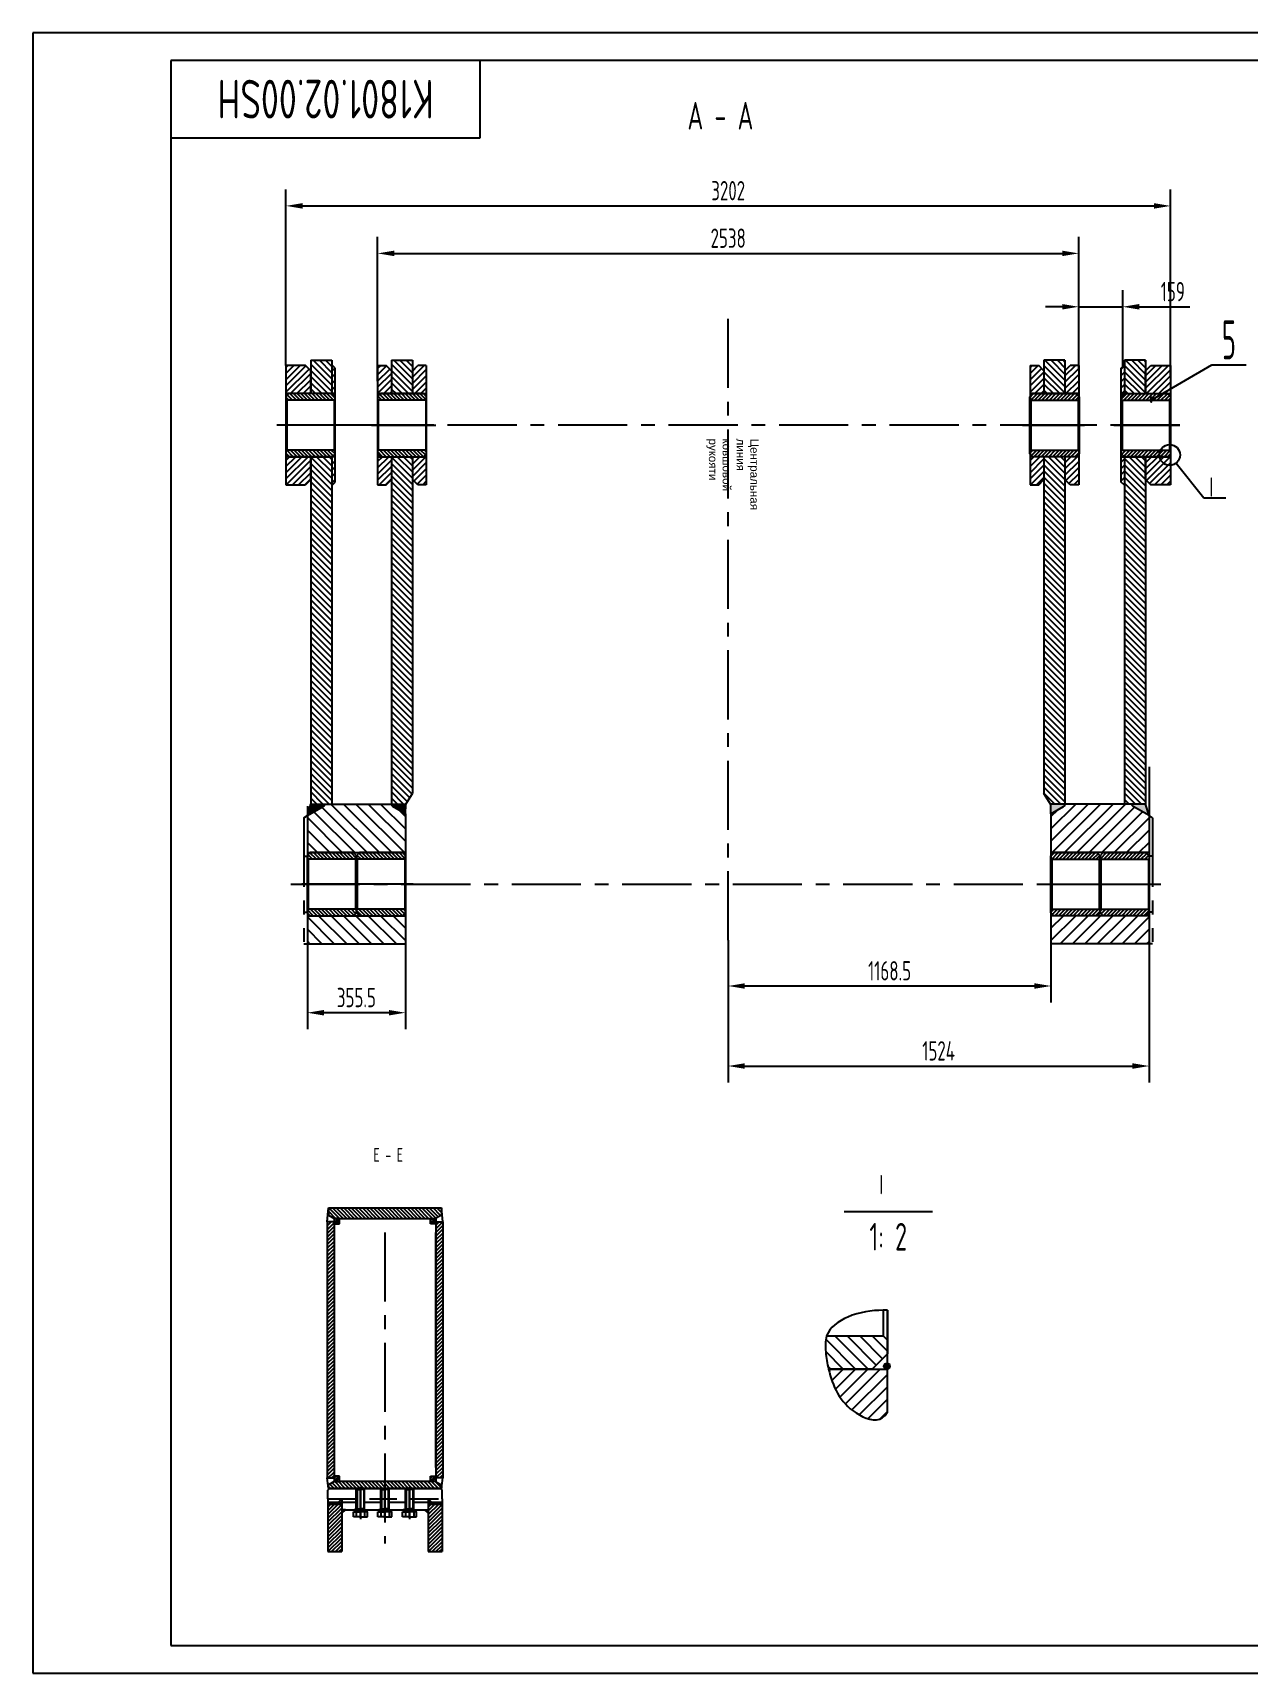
# Model space of a CAD drawing. Header units: millimetres. Extents: x 0 to 8400, y 0 to 5940.
# Drawn here: x 0 to 4403, y 0 to 5940 of the extents above; entities that cross this region are included whole.
import ezdxf
from ezdxf.enums import TextEntityAlignment as Align

# ---------------------------------------------------------------- set-up
doc = ezdxf.new("R2010")
doc.units = ezdxf.units.MM
doc.header["$LTSCALE"] = 200
for name, pattern in [('F', [0.75, 0.5, -0.25]), ('G', [2, 1.25, -0.25, 0.25, -0.25]), ('K', [2.5, 1.25, -0.25, 0.25, -0.25, 0.25, -0.25])]:
    doc.linetypes.add(name, pattern=pattern)
for name, color, linetype in [('01', 7, 'Continuous'), ('02', 1, 'Continuous'), ('04', 2, 'F'), ('05', 4, 'G'), ('07', 6, 'K'), ('08', 1, 'Continuous'), ('11', 3, 'Continuous')]:
    doc.layers.add(name, color=color, linetype=linetype)
doc.styles.get("Standard").update_dxf_attribs({"font": 'isocp', "width": 0.707, "bigfont": 'intecad.shx'})
doc.dimstyles.new('INTE', dxfattribs={"dimscale": 20, "dimtxt": 3.5, "dimasz": 3, "dimexe": 3, "dimexo": 0, "dimgap": 1, "dimtad": 1, "dimdec": 3, "dimdsep": 46, "dimtxsty": 'Standard', "dimcen": 0, "dimclrd": 1, "dimclre": 1, "dimclrt": 3, "dimaunit": 1, "dimadec": 0, "dimazin": 0, "dimtfac": 1, "dimtdec": 3, "dimtmove": 0, "dimatfit": 0, "dimfxl": 1, "dimarcsym": 0})
pattern_1 = [(135, (-43.184, 1232.155), (-11.22532, -11.22532), [])]
pattern_2 = [(45, (-43.184, 1232.155), (-11.22532, 11.22532), [])]
pattern_3 = [(45, (373.8535, -782.735), (-6.735192, 6.735192), [])]
pattern_4 = [(45, (373.8535, -782.735), (-4.490128, 4.490128), [])]

# ---------------------------------------------------------------- blocks, each defined once
blk = doc.blocks.new('*D80')
at = {"layer": '08', "color": 1, "lineweight": -2}
for p, q in [((2517.3, 2653.9), (2517.3, 2138.6)), ((4040.8, 2609.9), (4040.8, 2138.6)), ((2577.3, 2198.6), (3980.8, 2198.6))]:
    blk.add_line(p, q, dxfattribs=at)
at = {"layer": '08', "color": 1}
for points in [[(2577.3, 2208.6), (2577.3, 2188.6), (2517.3, 2198.6)], [(3980.8, 2208.6), (3980.8, 2188.6), (4040.8, 2198.6)]]:
    blk.add_solid(points, dxfattribs=at)
at = {"layer": 'Defpoints', "color": 0}
for p in [(2517.3, 2653.9), (4040.8, 2609.9), (4040.8, 2198.6)]:
    blk.add_point(p, dxfattribs=at)
at = {"layer": '08', "color": 3, "insert": (3279.1, 2253.6), "char_height": 70, "attachment_point": 5}
blk.add_mtext('1524', dxfattribs=at)
blk = doc.blocks.new('fghfhh')
at = {"layer": '02', "linetype": 'Continuous'}
h = blk.add_hatch(dxfattribs=at)
h.set_pattern_fill('ANSI31', color=1, scale=3, style=0)
h.paths.add_polyline_path([(1488.5, 1933.6), (1491.5, 1936.6), (1491.5, 1946.6), (1480.5, 1957.6), (1324.5, 1957.6), (1313.5, 1946.6), (1313.5, 1936.6), (1316.5, 1933.6)])
h.paths.add_polyline_path([(1480.5, 1729.1), (1491.5, 1740.1), (1491.5, 1750.1), (1488.5, 1753.1), (1316.5, 1753.1), (1313.5, 1750.1), (1313.5, 1740.1), (1324.5, 1729.1)])
for p, q in [((1313.5, 1946.6), (1324.5, 1957.6)), ((1313.5, 1740.1), (1313.5, 1946.6)), ((1324.5, 1957.6), (1480.5, 1957.6)), ((1491.5, 1946.6), (1480.5, 1957.6)), ((1491.5, 1946.6), (1491.5, 1740.1)), ((1324.5, 1729.1), (1313.5, 1740.1)), ((1480.5, 1729.1), (1324.5, 1729.1)), ((1480.5, 1729.1), (1491.5, 1740.1))]:
    blk.add_line(p, q)
at = {"layer": '01', "color": 7, "linetype": 'Continuous'}
for p, q in [((1316.5, 1933.6), (1313.5, 1936.6)), ((1316.5, 1933.6), (1316.5, 1753.1)), ((1316.5, 1933.6), (1488.5, 1933.6)), ((1488.5, 1933.6), (1491.5, 1936.6)), ((1488.5, 1933.6), (1488.5, 1753.1)), ((1316.5, 1753.1), (1313.5, 1750.1)), ((1316.5, 1753.1), (1488.5, 1753.1)), ((1488.5, 1753.1), (1491.5, 1750.1))]:
    blk.add_line(p, q, dxfattribs=at)
at = {"layer": '05', "color": 4, "linetype": 'G'}
blk.add_line((1286.5, 1843.4), (1511.4, 1843.4), dxfattribs=at)
blk = doc.blocks.new('*D82')
at = {"layer": '08', "color": 1, "lineweight": -2}
for p, q in [((993.8, 2641.1), (993.8, 2331.6)), ((1348.8, 2641.1), (1348.8, 2331.6)), ((1288.8, 2391.6), (1053.8, 2391.6))]:
    blk.add_line(p, q, dxfattribs=at)
at = {"layer": '08', "color": 1}
for points in [[(1053.8, 2401.6), (1053.8, 2381.6), (993.8, 2391.6)], [(1288.8, 2401.6), (1288.8, 2381.6), (1348.8, 2391.6)]]:
    blk.add_solid(points, dxfattribs=at)
at = {"layer": 'Defpoints', "color": 0}
for p in [(993.8, 2641.1), (1348.8, 2641.1), (993.8, 2391.6)]:
    blk.add_point(p, dxfattribs=at)
at = {"layer": '08', "color": 3, "insert": (1171.3, 2446.6), "char_height": 70, "attachment_point": 5}
blk.add_mtext('355.5', dxfattribs=at)
blk = doc.blocks.new('A$C3D4C06D9')
for p, q in [((0, 927), (0, 0)), ((25, 927), (0, 927)), ((25, 927), (25, 0)), ((0, 0), (25, 0))]:
    blk.add_line(p, q)
blk = doc.blocks.new('A$C682B4DE3')
at = {"ltscale": 1.333333}
for p, q in [((0, 0), (0, 409)), ((0, 409), (12.9, 409)), ((25, 388), (12.9, 409)), ((25, 21), (25, 388)), ((12.9, 0), (0, 0)), ((25, 21), (12.9, 0))]:
    blk.add_line(p, q, dxfattribs=at)
blk = doc.blocks.new('A$C7807578E')
at = {"layer": '01'}
for p, q in [((20, 20), (0, 20)), ((0, 20), (0, 0)), ((20, 0), (20, 20)), ((0, 0), (20, 0))]:
    blk.add_line(p, q, dxfattribs=at)
blk = doc.blocks.new('A$C78F73168')
for p, q in [((12.1, 409), (0, 388)), ((0, 388), (0, 21)), ((38, 409), (12.1, 409)), ((38, 409), (38, 0)), ((12.1, 0), (0, 21)), ((38, 0), (12.1, 0))]:
    blk.add_line(p, q)
blk = doc.blocks.new('*D106')
at = {"layer": '08', "color": 1, "lineweight": -2}
for p, q in [((2517.3, 2653.9), (2517.3, 2428.4)), ((3685.8, 2641.1), (3685.8, 2428.4)), ((2577.3, 2488.4), (3625.8, 2488.4))]:
    blk.add_line(p, q, dxfattribs=at)
at = {"layer": '08', "color": 1}
for points in [[(2577.3, 2498.4), (2577.3, 2478.4), (2517.3, 2488.4)], [(3625.8, 2498.4), (3625.8, 2478.4), (3685.8, 2488.4)]]:
    blk.add_solid(points, dxfattribs=at)
at = {"layer": 'Defpoints', "color": 0}
for p in [(2517.3, 2653.9), (3685.8, 2641.1), (3685.8, 2488.4)]:
    blk.add_point(p, dxfattribs=at)
at = {"layer": '08', "color": 3, "insert": (3101.6, 2543.4), "char_height": 70, "attachment_point": 5}
blk.add_mtext('1168.5', dxfattribs=at)
blk = doc.blocks.new('*D109')
at = {"layer": '08', "color": 1, "lineweight": -2}
for p, q in [((3786.3, 4724.9), (3786.3, 5007.9)), ((3945.3, 4730.1), (3945.3, 5007.9)), ((3726.3, 4947.9), (3666.3, 4947.9)), ((3786.3, 4947.9), (3945.3, 4947.9)), ((4005.3, 4947.9), (4188.1, 4947.9))]:
    blk.add_line(p, q, dxfattribs=at)
at = {"layer": '08', "color": 1}
for points in [[(3726.3, 4957.9), (3726.3, 4937.9), (3786.3, 4947.9)], [(4005.3, 4957.9), (4005.3, 4937.9), (3945.3, 4947.9)]]:
    blk.add_solid(points, dxfattribs=at)
at = {"layer": 'Defpoints', "color": 0}
for p in [(3945.3, 4947.9), (3786.3, 4724.9), (3945.3, 4730.1)]:
    blk.add_point(p, dxfattribs=at)
at = {"layer": '08', "color": 3, "insert": (4126.7, 5002.9), "char_height": 70, "attachment_point": 5}
blk.add_mtext('159', dxfattribs=at)
blk = doc.blocks.new('*D110')
at = {"layer": '08', "color": 1, "lineweight": -2}
for p, q in [((1248.3, 4678.9), (1248.3, 5201.3)), ((3786.3, 4799), (3786.3, 5201.3)), ((1308.3, 5141.3), (3726.3, 5141.3))]:
    blk.add_line(p, q, dxfattribs=at)
at = {"layer": '08', "color": 1}
for points in [[(1308.3, 5151.3), (1308.3, 5131.3), (1248.3, 5141.3)], [(3726.3, 5151.3), (3726.3, 5131.3), (3786.3, 5141.3)]]:
    blk.add_solid(points, dxfattribs=at)
at = {"layer": 'Defpoints', "color": 0}
for p in [(3786.3, 5141.3), (3786.3, 4799), (1248.3, 4678.9)]:
    blk.add_point(p, dxfattribs=at)
at = {"layer": '08', "color": 3, "insert": (2517.3, 5196.3), "char_height": 70, "attachment_point": 5}
blk.add_mtext('2538', dxfattribs=at)
blk = doc.blocks.new('*D111')
at = {"layer": '08', "color": 1, "lineweight": -2}
for p, q in [((916.3, 4735.1), (916.3, 5373.2)), ((4118.3, 4697.7), (4118.3, 5373.2)), ((976.3, 5313.2), (4058.3, 5313.2))]:
    blk.add_line(p, q, dxfattribs=at)
at = {"layer": '08', "color": 1}
for points in [[(976.3, 5323.2), (976.3, 5303.2), (916.3, 5313.2)], [(4058.3, 5323.2), (4058.3, 5303.2), (4118.3, 5313.2)]]:
    blk.add_solid(points, dxfattribs=at)
at = {"layer": 'Defpoints', "color": 0}
for p in [(4118.3, 5313.2), (916.3, 4735.1), (4118.3, 4697.7)]:
    blk.add_point(p, dxfattribs=at)
at = {"layer": '08', "color": 3, "insert": (2517.3, 5368.3), "char_height": 70, "attachment_point": 5}
blk.add_mtext('3202', dxfattribs=at)
blk = doc.blocks.new('*U119', base_point=(251.96, 168.31))
at = {"layer": '01'}
for p, q in [((251.96, 168.31), (251.96, 182.31)), ((195.96, 168.31), (251.96, 168.31))]:
    blk.add_line(p, q, dxfattribs=at)
blk = doc.blocks.new('*U120')
at = {"layer": '04'}
blk.add_blockref('*U119', (0, 0), dxfattribs=at)
blk = doc.blocks.new('*U121')
at = {"layer": '01'}
for points in [[(415, 292), (25, 292)], [(25, 292), (25, 5)], [(25, 5), (415, 5)]]:
    blk.add_lwpolyline(points, dxfattribs=at)
at = {"layer": '02'}
for points in [[(420, 297), (0, 297)], [(0, 297), (0, 0)], [(0, 0), (420, 0)]]:
    blk.add_lwpolyline(points, dxfattribs=at)

msp = doc.modelspace()

# ---------------------------------------------------------------- hatches: boundary and pattern name
at = {"layer": '01'}
h = msp.add_hatch(color=256, dxfattribs=at)
edge = h.paths.add_edge_path()
edge.add_arc((3091.8215, 1111.9686), 10.8268, 0, 360)
at = {"layer": '02'}
h = msp.add_hatch(dxfattribs=at)
h.set_pattern_fill('ANSI31', color=256, scale=5, angle=90, style=0)
h.set_pattern_definition(pattern_1)
h.paths.add_polyline_path([(1298.3363, 4716.1088), (1298.3363, 4754.1088), (1374.3363, 4754.1088), (1374.3363, 4633.3588), (1298.3363, 4633.3588)])
h.paths.add_polyline_path([(1298.3363, 4404.8588), (1374.3363, 4404.8588), (1374.3363, 4322.1088), (1374.3363, 3185.7522), (1350.1072, 3147.1088), (1298.3363, 3147.1088)])
h.paths.add_polyline_path([(1006.3363, 4716.1088), (1006.3363, 4754.1088), (1082.3363, 4754.1088), (1082.3363, 4633.3588), (1006.3363, 4633.3588)])
h.paths.add_polyline_path([(1006.3363, 4404.8588), (1082.3363, 4404.8588), (1082.3363, 4303.1088), (1082.3363, 3147.1088), (1006.3363, 3147.1088)])
h = msp.add_hatch(dxfattribs=at)
h.set_pattern_fill('ANSI31', color=256, scale=5, angle=90, style=0)
h.set_pattern_definition(pattern_1)
h.paths.add_polyline_path([(3736.3363, 4716.1088), (3736.3363, 4754.1088), (3660.3363, 4754.1088), (3660.3363, 4633.3588), (3736.3363, 4633.3588)])
h.paths.add_polyline_path([(3736.3363, 4404.8588), (3660.3363, 4404.8588), (3660.3363, 4322.1088), (3660.3363, 3185.7522), (3684.5655, 3147.1088), (3736.3363, 3147.1088)])
h.paths.add_polyline_path([(4028.3363, 4716.1088), (4028.3363, 4754.1088), (3952.3363, 4754.1088), (3952.3363, 4633.3588), (4028.3363, 4633.3588)])
h.paths.add_polyline_path([(4028.3363, 4404.8588), (3952.3363, 4404.8588), (3952.3363, 4303.1088), (3952.3363, 3147.1088), (4028.3363, 3147.1088)])
h = msp.add_hatch(dxfattribs=at)
h.set_pattern_fill('ANSI31', color=256, scale=5, style=0)
h.set_pattern_definition(pattern_2)
h.paths.add_polyline_path([(1082.3363, 4633.3588), (1094.3363, 4633.3588), (1094.3363, 4725.1088), (1084.3363, 4735.1088), (1082.3363, 4735.1088)])
h.paths.add_polyline_path([(1082.3363, 4303.1088), (1084.3363, 4303.1088), (1094.3363, 4313.1088), (1094.3363, 4404.8588), (1082.3363, 4404.8588)])
h.paths.add_polyline_path([(1006.3363, 4404.8588), (916.3363, 4404.8588), (916.3363, 4303.1088), (987.3363, 4303.1088), (1006.3363, 4322.1088)])
h.paths.add_polyline_path([(1006.3363, 4633.3588), (1006.3363, 4716.1088), (987.3363, 4735.1088), (916.3363, 4735.1088), (916.3363, 4633.3588)])
h = msp.add_hatch(dxfattribs=at)
h.set_pattern_fill('ANSI31', color=256, scale=5, style=0)
h.set_pattern_definition(pattern_2)
h.paths.add_polyline_path([(1374.3363, 4633.3588), (1424.3363, 4633.3588), (1424.3363, 4735.1088), (1393.3363, 4735.1088), (1374.3363, 4716.1088)])
h.paths.add_polyline_path([(1374.3363, 4322.1088), (1393.3363, 4303.1088), (1424.3363, 4303.1088), (1424.3363, 4404.8588), (1374.3363, 4404.8588)])
h.paths.add_polyline_path([(1248.3363, 4633.3588), (1298.3363, 4633.3588), (1298.3363, 4716.1088), (1279.3363, 4735.1088), (1248.3363, 4735.1088)])
h.paths.add_polyline_path([(1248.3363, 4303.1088), (1279.3363, 4303.1088), (1298.3363, 4322.1088), (1298.3363, 4404.8588), (1248.3363, 4404.8588)])
h = msp.add_hatch(dxfattribs=at)
h.set_pattern_fill('ANSI31', color=256, scale=5, style=0)
h.set_pattern_definition(pattern_2)
h.paths.add_polyline_path([(3660.3363, 4716.1088), (3641.3363, 4735.1088), (3610.3363, 4735.1088), (3610.3363, 4633.3588), (3660.3363, 4633.3588)])
h.paths.add_polyline_path([(3660.3363, 4404.8588), (3610.3363, 4404.8588), (3610.3363, 4303.1088), (3641.3363, 4303.1088), (3660.3363, 4322.1088)])
h.paths.add_polyline_path([(3786.3363, 4735.1088), (3755.3363, 4735.1088), (3736.3363, 4716.1088), (3736.3363, 4633.3588), (3786.3363, 4633.3588)])
h.paths.add_polyline_path([(3786.3363, 4404.8588), (3736.3363, 4404.8588), (3736.3363, 4322.1088), (3755.3363, 4303.1088), (3786.3363, 4303.1088)])
h = msp.add_hatch(dxfattribs=at)
h.set_pattern_fill('ANSI31', color=256, scale=5, style=0)
h.set_pattern_definition(pattern_2)
h.paths.add_polyline_path([(3952.3363, 4735.1088), (3950.3363, 4735.1088), (3940.3363, 4725.1088), (3940.3363, 4633.3588), (3952.3363, 4633.3588)])
h.paths.add_polyline_path([(3940.3363, 4313.1088), (3950.3363, 4303.1088), (3952.3363, 4303.1088), (3952.3363, 4404.8588), (3940.3363, 4404.8588)])
h.paths.add_polyline_path([(4028.3363, 4322.1088), (4047.3363, 4303.1088), (4118.3363, 4303.1088), (4118.3363, 4404.8588), (4028.3363, 4404.8588)])
h.paths.add_polyline_path([(4118.3363, 4633.3588), (4118.3363, 4735.1088), (4047.3363, 4735.1088), (4028.3363, 4716.1088), (4028.3363, 4633.3588)])
at = {"layer": '02', "linetype": 'Continuous'}
h = msp.add_hatch(dxfattribs=at)
h.set_pattern_fill('ANSI31', color=1, scale=10, style=0)
h.set_pattern_definition([(135, (5034.673, 0), (22.45064, 22.45064), [])])
h.paths.add_polyline_path([(993.8363, 3105.4071), (1051.6437, 3138.7822, 0.262190743), (1056.8363, 3147.1088), (1297.8363, 3147.1088, 0.262190743), (1303.029, 3138.7822), (1348.8363, 3112.3353), (1348.8363, 2971.3588), (993.8363, 2971.3588)])
h.paths.add_polyline_path([(993.8363, 2742.8588), (1348.8363, 2742.8588), (1348.8363, 2641.1088), (993.8363, 2641.1088)])
for points in [[(1052.0463, 3139.0147, 0.24980581), (1056.8363, 3147.1088), (1006.3363, 3147.1088), (993.8363, 3105.4071)], [(1348.8363, 3112.3353), (1350.1072, 3147.1088), (1298.3363, 3147.1088), (1297.8363, 3147.1088, 0.262190743), (1303.029, 3138.7822)], [(1131.3273, 592.1169), (1118.3273, 592.1169), (1118.3273, 579.1169)], [(1431.3273, 579.1169), (1431.3273, 592.1169), (1418.3273, 592.1169)]]:
    msp.add_hatch(color=1, dxfattribs=at).paths.add_polyline_path(points)
h = msp.add_hatch(dxfattribs=at)
h.set_pattern_fill('ANSI31', color=1, scale=10, style=0)
h.paths.add_polyline_path([(4040.8363, 3105.4071), (3983.029, 3138.7822, -0.262190743), (3977.8363, 3147.1088), (3736.8363, 3147.1088, -0.262190743), (3731.6437, 3138.7822), (3685.8363, 3112.3353), (3685.8363, 2971.3588), (4040.8363, 2971.3588)])
h.paths.add_polyline_path([(4040.8363, 2742.8588), (3685.8363, 2742.8588), (3685.8363, 2641.1088), (4040.8363, 2641.1088)])
h = msp.add_hatch(color=1, dxfattribs=at)
h.paths.add_polyline_path([(3732.0463, 3139.0147, 0.24980581), (3736.8363, 3147.1088), (3685.8363, 3147.1088), (3685.8363, 3112.3353)])
h.paths.add_polyline_path([(4028.3363, 3147.1088), (3977.8363, 3147.1088, 0.24980581), (3982.6264, 3139.0147), (4040.8363, 3105.4071)])
at = {"layer": '02'}
h = msp.add_hatch(dxfattribs=at)
h.set_pattern_fill('ANSI31', color=256, scale=3, angle=90, style=0)
h.set_pattern_definition([(135, (373.8535, -782.735), (-6.735192, -6.735192), [])])
h.paths.add_polyline_path([(1458.3273, 1646.9941), (1479.3273, 1659.1185), (1479.3273, 1684.9941), (1070.3273, 1684.9941), (1070.3273, 1659.1185), (1091.3273, 1646.9941)])
h.paths.add_polyline_path([(1110.3273, 693.9941), (1110.3273, 693.9941), (1091.3273, 693.9941), (1070.3273, 681.8698), (1070.3273, 668.9941), (1479.3273, 668.9941), (1479.3273, 681.8698), (1458.3273, 693.9941), (1439.3273, 693.9941), (1439.3273, 693.9941)])
h = msp.add_hatch(dxfattribs=at)
h.set_pattern_fill('ANSI31', color=256, scale=3, style=0)
h.set_pattern_definition(pattern_3)
h.paths.add_polyline_path([(1090.3273, 1633.9941), (1065.3273, 1633.9941), (1065.3273, 706.9941), (1090.3273, 706.9941)])
at = {"layer": '02', "linetype": 'Continuous'}
h = msp.add_hatch(dxfattribs=at)
h.set_pattern_fill('ANSI31', color=1, scale=2, style=0)
h.set_pattern_definition(pattern_4)
h.paths.add_polyline_path([(1110.3273, 1646.9941), (1090.3273, 1646.9941), (1090.3273, 1626.9941), (1110.3273, 1626.9941)])
h = msp.add_hatch(dxfattribs=at)
h.set_pattern_fill('ANSI31', color=1, scale=2, style=0)
h.set_pattern_definition(pattern_4)
h.paths.add_polyline_path([(1459.3273, 1646.9941), (1439.3273, 1646.9941), (1439.3273, 1626.9941), (1459.3273, 1626.9941)])
at = {"layer": '02'}
h = msp.add_hatch(dxfattribs=at)
h.set_pattern_fill('ANSI31', color=256, scale=3, style=0)
h.set_pattern_definition(pattern_3)
h.paths.add_polyline_path([(1484.3273, 1633.9941), (1459.3273, 1633.9941), (1459.3273, 706.9941), (1484.3273, 706.9941)])
at = {"layer": '02', "linetype": 'Continuous'}
h = msp.add_hatch(dxfattribs=at)
h.set_pattern_fill('ANSI31', color=1, scale=10, angle=90, style=0)
h.set_pattern_definition([(135, (1451.67, 293.125), (-22.45064, -22.45064), [])])
edge = h.paths.add_edge_path()
edge.add_line((3038.6805, 1101.1418), (3093.6805, 1156.1418))
edge.add_line((3093.6805, 1156.1418), (3093.6805, 1206.1418))
edge.add_line((3093.6805, 1206.1418), (3078.6805, 1221.1418))
edge.add_line((3078.6805, 1221.1418), (2873.5406, 1221.1418))
edge.add_spline(control_points=[(2873.5406, 1221.1418), (2867.4615, 1203.4111), (2869.519, 1160.6091), (2875.9473, 1121.4041), (2880.6483, 1101.1418)], knot_values=[248.487160993, 248.487160993, 248.487160993, 248.487160993, 306.633751424, 369.403130892, 369.403130892, 369.403130892, 369.403130892], degree=3, periodic=0)
edge.add_line((2880.6483, 1101.1418), (3038.6805, 1101.1418))
h = msp.add_hatch(dxfattribs=at)
h.set_pattern_fill('ANSI31', color=1, scale=10, style=0)
h.set_pattern_definition([(45, (1451.67, 293.125), (-22.45064, 22.45064), [])])
edge = h.paths.add_edge_path()
edge.add_spline(control_points=[(2880.6483, 1101.1418), (2894.685, 1040.6411), (2934.4787, 949.9551), (3060.7782, 904.1511), (3088.0729, 936.4698), (3093.6805, 943.1096)], knot_values=[369.403130892, 369.403130892, 369.403130892, 369.403130892, 556.824331449, 654.093238125, 679.243667555, 679.243667555, 679.243667555, 679.243667555], degree=3, periodic=0)
edge.add_line((3093.6805, 943.1096), (3093.6805, 1101.1418))
edge.add_line((3093.6805, 1101.1418), (2880.6483, 1101.1418))
h = msp.add_hatch(dxfattribs=at)
h.set_pattern_fill('ANSI31', color=1, scale=2, style=0)
h.set_pattern_definition(pattern_4)
h.paths.add_polyline_path([(1110.3273, 693.9941), (1110.3273, 713.9941), (1090.3273, 713.9941), (1090.3273, 693.9941)])
h = msp.add_hatch(dxfattribs=at)
h.set_pattern_fill('ANSI31', color=1, scale=2, style=0)
h.set_pattern_definition(pattern_4)
h.paths.add_polyline_path([(1439.3273, 713.9941), (1439.3273, 693.9941), (1459.3273, 693.9941), (1459.3273, 713.9941)])
h = msp.add_hatch(dxfattribs=at)
h.set_pattern_fill('ANSI31', color=1, scale=3, style=0)
h.set_pattern_definition([(45, (-2123.6905, -933.411), (-6.735192, 6.735192), [])])
h.paths.add_polyline_path([(1118.3273, 612.1169), (1099.3273, 612.1169), (1068.3273, 612.1169), (1068.3273, 440.1169), (1118.3273, 440.1169)])
h.paths.add_polyline_path([(1481.3273, 612.1169), (1431.3273, 612.1169), (1431.3273, 440.1169), (1481.3273, 440.1169)])

# ---------------------------------------------------------------- linework, layer by layer
for p, q in [((916.3363, 4735.1088), (916.3363, 4303.1088)), ((987.3363, 4735.1088), (916.3363, 4735.1088)), ((1006.3363, 4716.1088), (987.3363, 4735.1088)), ((1006.3363, 4633.3588), (1006.3363, 4716.1088)), ((1082.3363, 4735.1088), (1082.3363, 4633.3588)), ((1084.3363, 4735.1088), (1082.3363, 4735.1088)), ((1094.3363, 4725.1088), (1084.3363, 4735.1088)), ((1094.3363, 4313.1088), (1094.3363, 4725.1088)), ((1248.3363, 4735.1088), (1248.3363, 4303.1088)), ((1248.3363, 4735.1088), (1279.3363, 4735.1088)), ((1298.3363, 4716.1088), (1279.3363, 4735.1088)), ((1298.3363, 4716.1088), (1298.3363, 4633.3588)), ((1374.3363, 4716.1088), (1393.3363, 4735.1088)), ((1374.3363, 4716.1088), (1374.3363, 4633.3588)), ((1424.3363, 4735.1088), (1393.3363, 4735.1088)), ((1424.3363, 4735.1088), (1424.3363, 4303.1088)), ((3610.3363, 4735.1088), (3610.3363, 4303.1088)), ((3610.3363, 4735.1088), (3641.3363, 4735.1088)), ((3660.3363, 4716.1088), (3641.3363, 4735.1088)), ((3660.3363, 4716.1088), (3660.3363, 4633.3588)), ((3736.3363, 4716.1088), (3755.3363, 4735.1088)), ((3736.3363, 4716.1088), (3736.3363, 4633.3588)), ((3786.3363, 4735.1088), (3755.3363, 4735.1088)), ((3786.3363, 4735.1088), (3786.3363, 4303.1088)), ((3940.3363, 4725.1088), (3950.3363, 4735.1088)), ((3940.3363, 4313.1088), (3940.3363, 4725.1088)), ((3950.3363, 4735.1088), (3952.3363, 4735.1088)), ((3952.3363, 4735.1088), (3952.3363, 4633.3588)), ((4028.3363, 4716.1088), (4047.3363, 4735.1088)), ((4028.3363, 4633.3588), (4028.3363, 4716.1088)), ((4047.3363, 4735.1088), (4118.3363, 4735.1088)), ((4118.3363, 4735.1088), (4118.3363, 4303.1088)), ((1006.3363, 4322.1088), (1006.3363, 4404.8588)), ((1082.3363, 4404.8588), (1082.3363, 4303.1088)), ((1298.3363, 4404.8588), (1298.3363, 4322.1088)), ((1374.3363, 4404.8588), (1374.3363, 4322.1088)), ((3660.3363, 4404.8588), (3660.3363, 4322.1088)), ((3736.3363, 4404.8588), (3736.3363, 4322.1088)), ((3952.3363, 4404.8588), (3952.3363, 4303.1088)), ((4028.3363, 4322.1088), (4028.3363, 4404.8588)), ((916.3363, 4303.1088), (987.3363, 4303.1088)), ((1006.3363, 4322.1088), (987.3363, 4303.1088)), ((1082.3363, 4303.1088), (1084.3363, 4303.1088)), ((1084.3363, 4303.1088), (1094.3363, 4313.1088)), ((1248.3363, 4303.1088), (1279.3363, 4303.1088)), ((1279.3363, 4303.1088), (1298.3363, 4322.1088)), ((1393.3363, 4303.1088), (1374.3363, 4322.1088)), ((1424.3363, 4303.1088), (1393.3363, 4303.1088)), ((3610.3363, 4303.1088), (3641.3363, 4303.1088)), ((3641.3363, 4303.1088), (3660.3363, 4322.1088)), ((3755.3363, 4303.1088), (3736.3363, 4322.1088)), ((3786.3363, 4303.1088), (3755.3363, 4303.1088)), ((3950.3363, 4303.1088), (3940.3363, 4313.1088)), ((3952.3363, 4303.1088), (3950.3363, 4303.1088)), ((4028.3363, 4322.1088), (4047.3363, 4303.1088)), ((4118.3363, 4303.1088), (4047.3363, 4303.1088)), ((1350.1072, 3147.1088), (1374.3363, 3185.7522)), ((3684.5655, 3147.1088), (3660.3363, 3185.7522)), ((993.8363, 3105.4071), (1051.6437, 3138.7822)), ((993.8363, 3105.4071), (993.8363, 2641.1088)), ((1056.8363, 3147.1088), (1297.8363, 3147.1088)), ((1348.8363, 3112.3353), (1303.029, 3138.7822)), ((1348.8363, 3112.3353), (1348.8363, 2641.1088)), ((3685.8363, 3112.3353), (3685.8363, 3147.1088)), ((3685.8363, 3112.3353), (3731.6437, 3138.7822)), ((3685.8363, 3112.3353), (3685.8363, 2641.1088)), ((3977.8363, 3147.1088), (3736.8363, 3147.1088)), ((4040.8363, 3105.4071), (3983.029, 3138.7822)), ((4040.8363, 3105.4071), (4028.3363, 3147.1088)), ((4040.8363, 3105.4071), (4040.8363, 2641.1088)), ((993.8363, 2971.3588), (1348.8363, 2971.3588)), ((4040.8363, 2971.3588), (3685.8363, 2971.3588)), ((980.8363, 2776.7389), (980.8363, 2776.7389)), ((980.8363, 2776.7389), (980.8363, 2776.7389)), ((993.8363, 2742.8588), (1348.8363, 2742.8588)), ((4040.8363, 2742.8588), (3685.8363, 2742.8588)), ((4053.8363, 2776.7389), (4053.8363, 2776.7389)), ((4053.8363, 2776.7389), (4053.8363, 2776.7389)), ((993.8363, 2641.1088), (1348.8363, 2641.1088)), ((4040.8363, 2641.1088), (3685.8363, 2641.1088)), ((1090.3273, 1595.9941), (1090.3273, 744.9941)), ((1459.3273, 744.9941), (1459.3273, 1595.9941)), ((3093.6805, 943.1096), (3093.6805, 1314.174)), ((3093.6805, 1314.174), (3093.6805, 1156.1418)), ((3038.6805, 1101.1418), (3093.6805, 1156.1418)), ((3038.6805, 1101.1418), (2880.6483, 1101.1418)), ((1068.3273, 663.1169), (1074.3273, 669.1169)), ((1068.3273, 631.1169), (1068.3273, 663.1169)), ((1074.3273, 669.1169), (1475.3273, 669.1169)), ((1475.3273, 669.1169), (1481.3273, 663.1169)), ((1481.3273, 631.1169), (1481.3273, 663.1169)), ((1068.3273, 631.1169), (1068.3273, 440.1169)), ((1068.3273, 619.1169), (1170.8273, 619.1169)), ((1068.3273, 612.1169), (1118.3273, 612.1169)), ((1099.3273, 612.1169), (1106.3273, 619.1169)), ((1118.3273, 612.1169), (1099.3273, 612.1169)), ((1118.3273, 631.1169), (1118.3273, 440.1169)), ((1118.3273, 631.1169), (1118.3273, 612.1169)), ((1200.8273, 619.1169), (1259.8273, 619.1169)), ((1289.8273, 619.1169), (1348.8273, 619.1169)), ((1378.8273, 619.1169), (1481.3273, 619.1169)), ((1431.3273, 631.1169), (1431.3273, 440.1169)), ((1431.3273, 631.1169), (1431.3273, 612.1169)), ((1431.3273, 612.1169), (1481.3273, 612.1169)), ((1431.3273, 612.1169), (1450.3273, 612.1169)), ((1450.3273, 612.1169), (1443.3273, 619.1169)), ((1481.3273, 631.1169), (1481.3273, 440.1169)), ((1118.3273, 592.1169), (1118.3273, 579.1169)), ((1118.3273, 579.1169), (1131.3273, 592.1169)), ((1131.3273, 592.1169), (1118.3273, 592.1169)), ((1431.3273, 579.1169), (1418.3273, 592.1169)), ((1418.3273, 592.1169), (1431.3273, 592.1169)), ((1431.3273, 592.1169), (1431.3273, 579.1169)), ((1068.3273, 440.1169), (1118.3273, 440.1169)), ((1431.3273, 440.1169), (1481.3273, 440.1169))]:
    msp.add_line(p, q)
msp.add_circle((3091.8215, 1111.9686), 10.8268)
for centre, start, end in [((1046.8464, 3147.5564), 298.66809097, 357.43499397), ((1307.8263, 3147.5564), 182.56500603, 241.33190903), ((3726.8464, 3147.5564), 298.66809097, 357.43499397), ((3987.8263, 3147.5564), 182.56500603, 241.33190903)]:
    msp.add_arc(centre, 10, start, end)
at = {"layer": '01', "color": 7, "linetype": 'Continuous'}
for p, q in [((1006.3363, 4754.1088), (1006.3363, 4633.3588)), ((1006.3363, 4754.1088), (1082.3363, 4754.1088)), ((1082.3363, 4754.1088), (1082.3363, 4633.3588)), ((1298.3363, 4754.1088), (1298.3363, 4633.3588)), ((1298.3363, 4754.1088), (1374.3363, 4754.1088)), ((1374.3363, 4754.1088), (1374.3363, 4633.3588)), ((3660.3363, 4754.1088), (3660.3363, 4633.3588)), ((3736.3363, 4754.1088), (3660.3363, 4754.1088)), ((3736.3363, 4754.1088), (3736.3363, 4633.3588)), ((3952.3363, 4754.1088), (3952.3363, 4633.3588)), ((4028.3363, 4754.1088), (3952.3363, 4754.1088)), ((4028.3363, 4754.1088), (4028.3363, 4633.3588)), ((1094.3363, 4633.3588), (916.3363, 4633.3588)), ((1248.3363, 4633.3588), (1424.3363, 4633.3588)), ((3786.3363, 4633.3588), (3610.3363, 4633.3588)), ((3940.3363, 4633.3588), (4118.3363, 4633.3588)), ((1094.3363, 4404.8588), (916.3363, 4404.8588)), ((1006.3363, 4404.8588), (1006.3363, 3147.1088)), ((1082.3363, 4404.8588), (1082.3363, 3147.1088)), ((1248.3363, 4404.8588), (1424.3363, 4404.8588)), ((1298.3363, 4404.8588), (1298.3363, 3147.1088)), ((1374.3363, 4404.8588), (1374.3363, 3185.7522)), ((3786.3363, 4404.8588), (3610.3363, 4404.8588)), ((3660.3363, 4404.8588), (3660.3363, 3185.7522)), ((3736.3363, 4404.8588), (3736.3363, 3147.1088)), ((3940.3363, 4404.8588), (4118.3363, 4404.8588)), ((3952.3363, 4404.8588), (3952.3363, 3147.1088)), ((4028.3363, 4404.8588), (4028.3363, 3147.1088)), ((1006.3363, 3147.1088), (1082.3363, 3147.1088)), ((1298.3363, 3147.1088), (1350.1072, 3147.1088)), ((1298.3363, 3147.1088), (1350.1072, 3147.1088)), ((3736.3363, 3147.1088), (3684.5655, 3147.1088)), ((4028.3363, 3147.1088), (3952.3363, 3147.1088)), ((3078.6805, 1315.7839), (3078.6805, 1221.1418)), ((2873.5406, 1221.1418), (3078.6805, 1221.1418)), ((3078.6805, 1221.1418), (3093.6805, 1206.1418)), ((2880.6483, 1101.1418), (3093.6805, 1101.1418)), ((1170.8273, 664.6169), (1170.8273, 669.1169)), ((1170.8273, 664.6169), (1185.8273, 664.6169)), ((1170.8273, 592.1169), (1170.8273, 664.6169)), ((1173.8273, 664.6169), (1173.8273, 595.1169)), ((1200.8273, 664.6169), (1185.8273, 664.6169)), ((1197.8273, 664.6169), (1197.8273, 595.1169)), ((1200.8273, 664.6169), (1200.8273, 669.1169)), ((1200.8273, 592.1169), (1200.8273, 664.6169)), ((1259.8273, 664.6169), (1259.8273, 669.1169)), ((1259.8273, 592.1169), (1259.8273, 664.6169)), ((1259.8273, 664.6169), (1274.8273, 664.6169)), ((1262.8273, 664.6169), (1262.8273, 595.1169)), ((1289.8273, 664.6169), (1274.8273, 664.6169)), ((1286.8273, 664.6169), (1286.8273, 595.1169)), ((1289.8273, 664.6169), (1289.8273, 669.1169)), ((1289.8273, 592.1169), (1289.8273, 664.6169)), ((1348.8273, 664.6169), (1348.8273, 669.1169)), ((1348.8273, 592.1169), (1348.8273, 664.6169)), ((1348.8273, 664.6169), (1363.8273, 664.6169)), ((1351.8273, 664.6169), (1351.8273, 595.1169)), ((1378.8273, 664.6169), (1363.8273, 664.6169)), ((1375.8273, 664.6169), (1375.8273, 595.1169)), ((1378.8273, 664.6169), (1378.8273, 669.1169)), ((1378.8273, 592.1169), (1378.8273, 664.6169)), ((1170.8273, 595.1169), (1185.8273, 595.1169)), ((1200.8273, 595.1169), (1185.8273, 595.1169)), ((1185.8273, 594.2136), (1185.8273, 582.5212)), ((1259.8273, 595.1169), (1274.8273, 595.1169)), ((1289.8273, 595.1169), (1274.8273, 595.1169)), ((1274.8273, 594.2136), (1274.8273, 582.5212)), ((1348.8273, 595.1169), (1363.8273, 595.1169)), ((1378.8273, 595.1169), (1363.8273, 595.1169)), ((1363.8273, 594.2136), (1363.8273, 582.5212)), ((1118.3273, 592.1169), (1431.3273, 592.1169)), ((1160.4023, 584.6169), (1185.8273, 584.6169)), ((1160.4023, 565.9169), (1160.4023, 584.6169)), ((1185.8273, 565.9169), (1160.4023, 565.9169)), ((1185.8273, 592.1169), (1163.0773, 592.1169)), ((1163.0773, 592.1169), (1163.0773, 584.6169)), ((1163.0773, 584.6169), (1185.8273, 584.6169)), ((1170.8273, 584.6169), (1170.8273, 565.9169)), ((1185.8273, 584.6169), (1181.4972, 592.1169)), ((1185.8273, 592.1169), (1208.5773, 592.1169)), ((1185.8273, 592.1169), (1190.1574, 584.6169)), ((1211.2523, 584.6169), (1185.8273, 584.6169)), ((1208.5773, 584.6169), (1185.8273, 584.6169)), ((1185.8273, 565.9169), (1211.2523, 565.9169)), ((1200.8273, 584.6169), (1200.8273, 565.9169)), ((1208.5773, 592.1169), (1208.5773, 584.6169)), ((1211.2523, 565.9169), (1211.2523, 584.6169)), ((1249.4023, 565.9169), (1249.4023, 584.6169)), ((1249.4023, 584.6169), (1274.8273, 584.6169)), ((1274.8273, 565.9169), (1249.4023, 565.9169)), ((1274.8273, 592.1169), (1252.0773, 592.1169)), ((1252.0773, 592.1169), (1252.0773, 584.6169)), ((1252.0773, 584.6169), (1274.8273, 584.6169)), ((1259.8273, 584.6169), (1259.8273, 565.9169)), ((1274.8273, 584.6169), (1270.4972, 592.1169)), ((1274.8273, 592.1169), (1297.5773, 592.1169)), ((1274.8273, 592.1169), (1279.1574, 584.6169)), ((1297.5773, 584.6169), (1274.8273, 584.6169)), ((1300.2523, 584.6169), (1274.8273, 584.6169)), ((1274.8273, 565.9169), (1300.2523, 565.9169)), ((1289.8273, 584.6169), (1289.8273, 565.9169)), ((1297.5773, 592.1169), (1297.5773, 584.6169)), ((1300.2523, 565.9169), (1300.2523, 584.6169)), ((1338.4023, 565.9169), (1338.4023, 584.6169)), ((1338.4023, 584.6169), (1363.8273, 584.6169)), ((1363.8273, 565.9169), (1338.4023, 565.9169)), ((1363.8273, 592.1169), (1341.0773, 592.1169)), ((1341.0773, 592.1169), (1341.0773, 584.6169)), ((1341.0773, 584.6169), (1363.8273, 584.6169)), ((1348.8273, 584.6169), (1348.8273, 565.9169)), ((1363.8273, 584.6169), (1359.4972, 592.1169)), ((1363.8273, 592.1169), (1386.5773, 592.1169)), ((1363.8273, 592.1169), (1368.1574, 584.6169)), ((1386.5773, 584.6169), (1363.8273, 584.6169)), ((1389.2523, 584.6169), (1363.8273, 584.6169)), ((1363.8273, 565.9169), (1389.2523, 565.9169)), ((1378.8273, 584.6169), (1378.8273, 565.9169)), ((1386.5773, 592.1169), (1386.5773, 584.6169)), ((1389.2523, 565.9169), (1389.2523, 584.6169))]:
    msp.add_line(p, q, dxfattribs=at)
at = {"layer": '01'}
for p, q in [((993.8363, 3105.4071), (1006.3363, 3147.1088)), ((1298.3363, 3147.1088), (1297.8363, 3147.1088)), ((1348.8363, 3112.3353), (1350.1072, 3147.1088)), ((3256.7426, 1670.4809), (2936.7426, 1670.4809))]:
    msp.add_line(p, q, dxfattribs=at)
at = {"layer": '02'}
for p, q in [((4048.656, 4609.3588), (4268.1219, 4737.6557)), ((4268.1219, 4737.6557), (4392.1219, 4737.6557)), ((4138.9334, 4382.0754), (4239.1027, 4256.5117)), ((4239.1027, 4256.5117), (4319.1027, 4256.5117)), ((1065.3273, 1633.9941), (1070.3273, 1684.9941)), ((1484.3273, 1633.9941), (1479.3273, 1684.9941)), ((1070.3273, 668.9941), (1065.3273, 706.9941)), ((1479.3273, 668.9941), (1484.3273, 706.9941))]:
    msp.add_line(p, q, dxfattribs=at)
msp.add_circle((4115.54, 4411.3992), 37.5118, dxfattribs=at)
at = {"layer": '02', "color": 1, "linetype": 'Continuous'}
msp.add_spline([(3093.6805, 1314.174), (3078.6805, 1314.174), (2950.7784, 1289.6762), (2873.5406, 1221.1418), (2870.4511, 1163.0773), (2880.6483, 1101.1418), (2980.1288, 942.3011), (3075.9036, 925.3183), (3093.6805, 943.1096)], degree=3, dxfattribs=at)
at = {"layer": '04', "color": 2, "linetype": 'F'}
for p, q in [((1068.3273, 631.1169), (1481.3273, 631.1169)), ((1099.3273, 612.1169), (1118.3273, 631.1169)), ((1450.3273, 612.1169), (1431.3273, 631.1169))]:
    msp.add_line(p, q, dxfattribs=at)
at = {"layer": '05', "color": 4, "linetype": 'G'}
for p, q in [((2517.3363, 2653.9183), (2517.3363, 4909.0942)), ((4151.65, 4519.1088), (883.0227, 4519.1088)), ((1225.4655, 4519.1088), (1459.3178, 4519.1088)), ((3809.2072, 4519.1088), (3575.3548, 4519.1088)), ((3922.3677, 4519.1088), (4151.65, 4519.1088)), ((934.0227, 2857.1088), (4097.9315, 2857.1088)), ((1274.8273, 1595.9941), (1274.8273, 469.4543)), ((1185.8273, 674.5101), (1185.8273, 557.5513)), ((1185.8273, 562.8519), (1185.8273, 663.1658)), ((1274.8273, 674.5101), (1274.8273, 557.5513)), ((1274.8273, 562.8519), (1274.8273, 663.1658)), ((1363.8273, 674.5101), (1363.8273, 557.5513)), ((1363.8273, 562.8519), (1363.8273, 663.1658))]:
    msp.add_line(p, q, dxfattribs=at)
at = {"layer": '07', "color": 6, "linetype": 'K'}
for p, q in [((4040.8363, 3282.4173), (4040.8363, 2369.6674)), ((980.8363, 3097.9016), (993.8363, 3105.4071)), ((980.8363, 3097.9016), (980.8363, 2641.1088)), ((993.8363, 3140.1687), (993.8363, 2369.6674)), ((4053.8363, 3097.9016), (4040.8363, 3105.4071)), ((4053.8363, 3097.9016), (4053.8363, 2641.1088)), ((980.8363, 2958.6088), (992.3671, 2958.6088)), ((4053.8363, 2958.6088), (4042.3056, 2958.6088)), ((980.8363, 2755.6088), (991.8895, 2755.6088)), ((4053.8363, 2755.6088), (4042.7832, 2755.6088)), ((980.8363, 2641.1088), (993.8363, 2641.1088)), ((4053.8363, 2641.1088), (4040.8363, 2641.1088))]:
    msp.add_line(p, q, dxfattribs=at)

# ---------------------------------------------------------------- block references
at = {"xscale": -1}
for p in [(2407.7887, 2675.7122), (2738.7887, 2675.7122), (2484.7887, 1013.7122), (2662.7887, 1013.7122)]:
    msp.add_blockref('fghfhh', p, dxfattribs=at)
for p in [(2295.884, 2675.7122), (2626.884, 2675.7122), (2371.884, 1013.7122), (2549.884, 1013.7122)]:
    msp.add_blockref('fghfhh', p)
at = {"layer": '01', "xscale": 20, "yscale": 20, "zscale": 20}
msp.add_blockref('*U121', (0, 0), dxfattribs=at)
at = {"layer": '01', "xscale": 20, "yscale": 20}
msp.add_blockref('*U120', (1620, 5560), dxfattribs=at)
at = {"layer": '01', "color": 7, "linetype": 'Continuous', "rotation": 90}
msp.add_blockref('A$C78F73168', (1479.3273, 1646.9941), dxfattribs=at)
at = {"layer": '01'}
for name, p in [('A$C3D4C06D9', (1065.3273, 706.9941)), ('A$C7807578E', (1090.3273, 1626.9941)), ('A$C7807578E', (1090.3273, 693.9941))]:
    msp.add_blockref(name, p, dxfattribs=at)
at = {"layer": '01', "xscale": -1}
for name, p in [('A$C7807578E', (1459.3273, 1626.9941)), ('A$C3D4C06D9', (1484.3273, 706.9941)), ('A$C7807578E', (1459.3273, 693.9941))]:
    msp.add_blockref(name, p, dxfattribs=at)
at = {"layer": '01', "rotation": 90}
msp.add_blockref('A$C682B4DE3', (1479.3273, 668.9941), dxfattribs=at)

# ---------------------------------------------------------------- texts
at = {"layer": '01', "insert": (2627.4094, 4470.7135), "char_height": 30, "width": 2.950381, "attachment_point": 1, "rotation": 270}
msp.add_mtext('{\\fArial|b0|i0|c204|p34;\\W1;\\C3;Центральная линия ковшовой рукояти}', dxfattribs=at)
at = {"layer": '01', "char_height": 70, "attachment_point": 1}
for insert in [(4258.9351, 4330.3623), (3064.1313, 1804.4265)]:
    msp.add_mtext('{\\C3;I}', dxfattribs=dict(at, insert=insert))
at = {"layer": '02', "width": 0.605172}
msp.add_text('●', height=20, dxfattribs=at).set_placement((4042.656, 4599.3588), (4054.656, 4599.3588), align=Align.FIT)
at = {"layer": '11', "width": 0.693834}
msp.add_text('K1801.02.00SH', height=140, rotation=180, dxfattribs=at).set_placement((1451.2185, 5770), (668.7816, 5770), align=Align.FIT)
at = {"layer": '11', "width": 0.707}
for s, height, p in [('A - A', 100, (2489.1362, 5589.8287)), ('E - E', 50, (1286.5477, 1851.8698)), ('1: 2', 100, (3096.7426, 1530.4809))]:
    msp.add_text(s, height=height, dxfattribs=at).set_placement(p, align=Align.CENTER)
at = {"layer": '11', "width": 0.609008}
msp.add_text('5', height=141.4214, dxfattribs=at).set_placement((4304.6533, 4757.6557), (4355.5905, 4757.6557), align=Align.FIT)

# ---------------------------------------------------------------- dimensions: what is measured, and where the dimension line sits
at = {"layer": '08'}
for base, p1, p2, picture, middle in [((4118.3363, 5313.2434), (916.3363, 4735.1088), (4118.3363, 4697.7054), '*D111', (2517.3363, 5368.2503)), ((3786.3363, 5141.3122), (1248.3363, 4678.9367), (3786.3363, 4798.9741), '*D110', (2517.3363, 5196.3191)), ((3945.3363, 4947.9027), (3786.3363, 4724.9156), (3945.3363, 4730.1088), '*D109', (4126.6999, 5002.9027)), ((3685.8363, 2488.4104), (2517.3363, 2653.9183), (3685.8363, 2641.1088), '*D106', (3101.5863, 2543.4104))]:
    dim = msp.add_linear_dim(base=base, p1=p1, p2=p2, dimstyle='INTE', dxfattribs=at)
    dim.commit()
    dim.dimension.update_dxf_attribs({"geometry": picture, "text_midpoint": middle})
for base, p1, p2, text, picture, middle in [((993.8363, 2391.5888), (1348.8363, 2641.1088), (993.8363, 2641.1088), '<>.5', '*D82', (1171.3363, 2446.5888)), ((4040.8363, 2198.6069), (2517.3363, 2653.9183), (4040.8363, 2609.9175), '1524', '*D80', (3279.0863, 2253.6137))]:
    dim = msp.add_linear_dim(base=base, p1=p1, p2=p2, text=text, dimstyle='INTE', dxfattribs=at)
    dim.commit()
    dim.dimension.update_dxf_attribs({"geometry": picture, "text_midpoint": middle})

doc.saveas('drawing.dxf')
